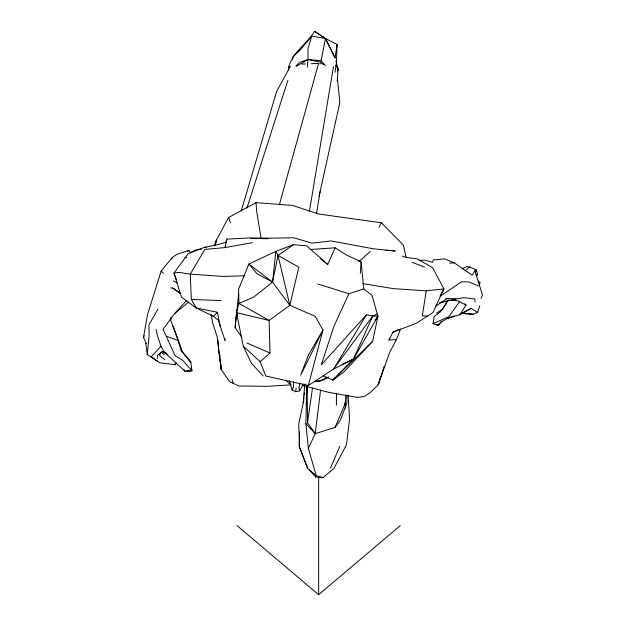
<?xml version="1.0" encoding="UTF-8"?>
<svg xmlns="http://www.w3.org/2000/svg" width="626" height="626" viewBox="0 0 626 626"><rect width="100%" height="100%" fill="white"/><g stroke="black" fill="none" stroke-linecap="round" stroke-linejoin="round"><path stroke-width="0.94" d="M288.32 69.971C290.057 53.719 306.74 44.642 314.526 31.3L325.497 38.499L337.085 44.485L336.428 62.827L335.027 72.311M336.412 405.069L336.452 393.402M170.953 317.398L170.914 320.872L178.113 340.575L181.102 350.654L190.899 362.282L191.869 370.764L185.038 371.241L164.223 352.117L161.015 346.186L157.47 335.794L156.085 329.511M348.103 395.045L349.543 418.99L346.53 444.64L333.932 468.428L322.953 477.654L315.754 477.051L316.185 475.525L308.336 448.349L305.895 423.622L306.709 386.14M299.557 431.877L299.103 446.377L307.789 468.091M345.732 395.131L345.505 402.815L335.098 427.417L315.254 433.646L308.336 448.349M360.326 273.304L361.108 261.801L347.07 255.314L335.121 247.81L311.216 249.438M337.203 81.27L338.079 69.204L335.935 60.925M226.549 240.932L226.69 239.116L249.14 237.974L268.429 238.428M304.69 385.397L303.258 402.862L298.719 423.865L299.58 446.854L307.311 468.178L316.185 475.525L322.953 477.654M307.335 67.092L308.008 59.47L307.969 48.711L311.732 36.097L325.497 38.499L335.074 57.921L337.085 44.485L336.491 46.347M241.73 337.101L235.11 327.531L236.503 312.656L238.921 303.367L238.576 289.173L248.921 264.023L275.863 251.339L293.484 244.68L306.771 245.861L327.734 264.501L335.121 247.81M157.298 361.077L147.29 354.582L149.152 335.333L148.863 325.004L157.948 309.064M235.11 327.531L238.608 294.056M289.251 380.678L292.131 390.021L295.715 391.704L296.129 388.042M303.939 397.15L303.258 402.862L303.86 399.998M304.166 395.249L304.51 392.385M305.895 423.622L315.238 433.622L320.567 390.147M306.482 394.302L307.562 386.625M315.238 433.622L307.522 422.746L312.468 388.206M400.601 328.994L396.391 339.613L389.051 340.051L389.349 338.126M454.179 315.934L447.809 318.274L441.643 321.701L438.067 325.371L433.051 323.634L434.147 316.553L440.227 311.998L446.15 303.907L448.333 299.807M402.322 256.128L405.938 257.403L417.119 258.859L432.605 267.662L443.912 288.883L426.267 290.832L422.284 315.77L427.433 316.138M292.561 59.548L293.023 56.739L300.816 49.313L311.732 36.097M316.451 213.849L320.082 191.666L339.855 102.453L337.477 79.142M215.993 242.825L216.471 239.961L228.639 217.433L256.034 202.652L292.475 205.406L318.587 214.006L381.383 222.77L403.293 245.024L406.11 257.192M309.432 211.142L333.455 66.638M226.064 242.818L226.69 239.116L225.008 247.606L204.898 249.344L190.281 274.125L191.321 299.431L196.165 307.937L213.505 316.396L218.278 320.168L225.078 340.607L224.781 338.674M146.351 343.682L143.511 337.477L147.431 314.933L161.156 271.066L172.432 257.403L176.579 254.5L188.849 250.322L190.32 252.638L196.533 249.633L201.165 249.148M325.41 65.511L321.06 60.753L325.473 38.499L314.526 31.3M337.704 71.035L338.079 69.204L335.841 65.276M308.36 385.499L322.953 330.043L315.246 316.326L289.815 305.316L272.537 282.107L275.863 251.339L278.03 255.4L272.537 282.107L253.671 297.139L238.921 303.367L269.117 320.442L269.986 353.025L260.166 361.648L265.792 376.046L308.36 385.499L333.548 369.097L353.471 359.081L377.932 316.216L372.024 295.308L363.792 288.938L361.108 261.801M323.071 375.733L332.875 380.06L344.042 371.805L372.681 341.272L377.932 316.216L372.72 316.06L366.515 314.737L321.31 364.825L333.901 326.365L348.878 293.727L363.792 288.938M318.986 196.4L320.082 191.666M263.17 375.999L251.417 363.244L243.295 346.194L236.503 312.656L269.117 320.442L289.815 305.316L298.845 267.177L278.03 255.4L293.484 244.68M320.058 64.079L320.528 62.209L308.008 59.47L299.854 62.287L295.871 65.902M299.971 383.339L298.892 387.455L299.572 390.874L295.715 391.704M279.399 204.585L318.587 63.429L311.145 63.719M241.221 210.97L276.669 91.31L289.971 67.084M380.741 376.32L378.253 384.74L370.185 392.643L364.755 396.235L357.759 397.447L329.049 392.447L302.452 385.358M161.015 346.186L151.132 356.898L159.74 362.79L175.476 364.723L176.149 362.477M214.781 245.525L216.471 239.961L214.241 246.041M479.32 285.151L480.103 282.662L478.217 281.066M246.957 208.051L287.921 80.214M384.301 366.077L378.253 384.74L389.513 352.767L396.391 339.613M462.504 312.812L466.198 313.869L473.624 314.275L477.599 312.327L479.821 305.715M160.514 353.08L159.661 355.545L164.646 359.59M143.511 337.477L144.191 335.716M481.073 298.391L482.49 294.932L474.907 270.8L476.542 270.174L477.568 274.462L476.762 276.003M335.082 427.433L340.341 420.249L346.96 402.925L346.867 395.209M330.395 468.138L339.855 446.283M334.566 377.666L332.875 380.06L353.471 359.081L372.72 316.06L377.282 314.033M292.131 390.021L293.571 386.845L293.461 381.704M225.806 245.955L225.008 247.606L252.208 242.7M475.431 272.474L476.542 270.174L472.951 268.311L469.398 267.365M389.051 340.051L392.917 332.234L398.817 329.425M378.973 227.254L381.383 222.77M440.203 295.668L443.912 288.883L432.926 312.593L416.501 323.188L392.917 332.234M299.572 390.874L303.532 384.074M171.493 259.101L172.432 257.403M447.152 300.965L442.496 309.346L436.416 313.172M366.515 314.737L333.548 369.097L372.72 316.06M474.907 270.8L472.223 275.205L454.226 262.842L444.57 258.851L433.317 259.9L432.402 262.286L425.445 260.189L419.639 260.205M447.809 318.274L459.914 314.714L466.041 305.112L464.711 303.829M375.115 320.207L377.932 316.216M459.296 301.975L448.819 316.74L433.051 323.634M186.72 300.363L174.427 313.751L163.057 329.276L175.21 355.764L182.596 360.208L191.869 370.764L185.038 371.241L184.06 369.583M441.087 321.748L438.067 325.371L436.721 324.37M225.939 242.332L215.712 245.126L204.663 247.239L188.105 253.796L173.973 273.132L181.462 297.115L196.165 307.937L217.379 312.28L213.505 316.396L211.995 315.301M187.565 251.66L188.849 250.322M332.875 380.06L372.681 341.272M358.784 261.645L370.146 251.527M237.035 525.629L318.642 594.7L400.249 525.629M174.427 313.751L188.504 302.186M164.223 352.117L162.142 351.569L157.611 355.294L157.713 358.573M464.891 270.933L469.938 266.786L466.738 266.66L461.941 268.804M440.141 296.247L461.659 281.723L468.905 281.95L478.397 285.925M435.453 306.302L447.465 298.344L456.002 298.923L463.803 297.71L474.766 298.907L475.165 302.084M303.704 384.935L305.152 384.012M296.388 66.262L308.008 59.47L321.06 60.753M459.914 314.714L471.081 308.391L477.599 312.327M471.081 308.391L462.371 312.93L473.624 314.275M342.156 364.371L353.471 359.081M328.54 377.212L320.035 381.077L314.409 381.461M325.504 378.002L327.202 377.259M328.548 377.134L320.058 380.858L314.424 381.32M184.858 257.787L186.642 257.239M475.76 275.002L477.568 274.462M440.148 302.46L443.67 301.442M445.61 298.876L447.465 298.344M439.46 302.898L456.002 298.923M288.328 67.115L290.62 66.716M291.2 384.849L267.513 386.32L238.952 385.984L229.64 381.617L221.26 369.598L218.544 349.566L217.895 340.051M449.515 263.092L454.226 262.842M301.857 64.079L305.574 63.938M448.153 300.386L454.93 300.159M244.836 275.769L223.114 276.41L190.281 274.125L179.036 272.38L173.973 273.132L176.375 279.47M268.124 238.686L250.549 238.467L293.641 237.778L312.014 243.162L331.029 240.924L373.409 248.804L395.327 250.963L392.533 250.799M448.146 300.441L457.731 300.699L466.041 305.112M170.522 287.835L174.177 288.68M191.321 299.431L221.252 300.582M386.007 250.408L390.671 250.682M426.267 290.832L393.566 288.664L362.704 283.617M290.73 383.644L288.907 383.237L285.91 380.162M204.663 247.239L206.494 247.669M317.758 283.946L348.878 293.727M424.491 267.052L412.229 262.333M162.142 351.569L166.524 353.064M166.305 336.154L178.113 340.575M246.988 343.025L269.986 353.025M163.503 352.328L167.854 354.543M173.379 280.878L177.424 283.132M174.38 364.066L175.476 364.723M180.272 293.273L172.393 287.89L180.39 293.383M320.363 258.53L327.734 264.501M320.528 62.209L323.446 64.642M161.766 352.594L164.372 354.793M243.295 346.194L260.166 361.648M161.156 271.066L163.37 273.539M309.627 470.157L315.754 477.051M190.899 362.282L182.628 352.203L173.347 326.576L172.4 325.191M325.497 38.499L335.074 57.921M236.503 312.656L237.598 315.301M228.639 217.433L230.384 222.848M189.099 359.778L189.561 361.609M191.173 368.018L191.869 370.764M232.058 379.231L233.044 383.159M278.03 255.4L289.815 305.316M217.379 312.28L220.188 326.357M211.103 314.409L212.73 323.024L217.238 337.211L221.26 369.598L220.336 359.88M261.206 238.866L256.621 211.04L256.034 202.652M145.733 343.228L147.29 354.582M344.856 402.487L345.505 408.207M219.867 355.028L220.055 356.969M307.139 386.164L307.522 422.746M318.642 476.417L318.642 594.7M308.328 355.161L300.636 375.264L322.953 330.043L308.328 355.161M272.537 282.107L256.981 273.719L248.921 264.023L272.537 282.107"/></g></svg>
